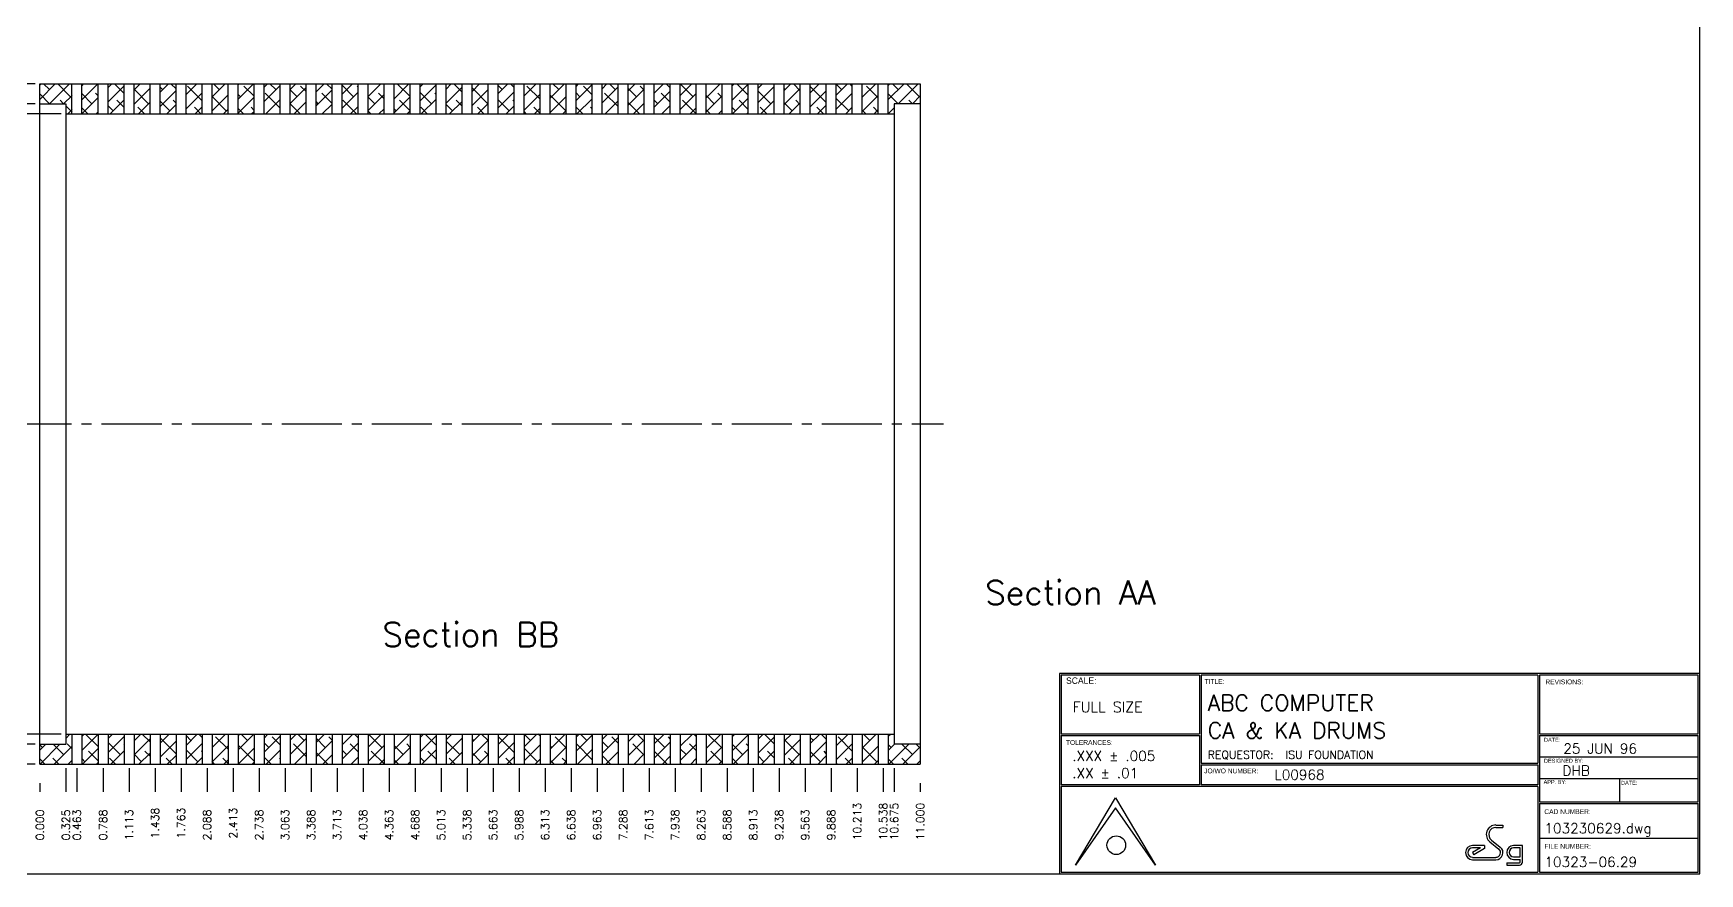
# Model space of a CAD drawing. Extents: x 0 to 33, y 0 to 21.
# Drawn here: x 12.18 to 33, y 0 to 10.5 of the extents above; entities that cross this region are included whole.
import ezdxf

# ---------------------------------------------------------------- set-up
doc = ezdxf.new("R2010")
doc.units = 0
doc.header["$MEASUREMENT"] = 0
doc.linetypes.add('CENTER2', pattern=[1.125, 0.75, -0.125, 0.125, -0.125])
doc.layers.get('0').update_dxf_attribs({"linetype": 'CONTINUOUS'})
doc.layers.get('DEFPOINTS').update_dxf_attribs({"linetype": 'CONTINUOUS'})
for name, color, linetype in [('BORDER', 5, 'CONTINUOUS'), ('DIM', 1, 'CONTINUOUS'), ('NFCENTER', 4, 'CENTER2'), ('OBJECT', 3, 'CONTINUOUS'), ('TEXT', 1, 'CONTINUOUS')]:
    doc.layers.add(name, color=color, linetype=linetype)
doc.styles.add('SIMPLEX', font='simplex')
doc.styles.add('TITLE', font='italic')
doc.dimstyles.get("Standard").update_dxf_attribs({"dimtxt": 0.1, "dimasz": 0.18, "dimexe": 0.18, "dimexo": 0.0625, "dimgap": 0.1, "dimtad": 0, "dimtih": 1, "dimtoh": 1, "dimdec": 3, "dimzin": 0, "dimdsep": 46, "dimtxsty": 'STANDARD', "dimcen": 0.1, "dimclrd": 256, "dimclre": 256, "dimclrt": 256, "dimadec": 0, "dimazin": 0, "dimtfac": 0.8, "dimtdec": 3, "dimtofl": 0, "dimtmove": 2, "dimatfit": 3, "dimfxl": 1, "dimtolj": 1, "dimtzin": 0, "dimarcsym": 0})

# ---------------------------------------------------------------- blocks, each defined once
blk = doc.blocks.new('T-BLK')
for p, q in [((-7.8, 0.106), (-7.3, 0.949)), ((-7.3, 0.949), (-6.8, 0.106)), ((-7.3, 0.824), (-7.8, 0.106)), ((-6.8, 0.106), (-7.3, 0.824)), ((-2.603, 0.42), (-2.492, 0.332)), ((-2.547, 0.608), (-2.459, 0.608)), ((-2.547, 0.578), (-2.459, 0.578)), ((-2.459, 0.608), (-2.459, 0.578)), ((-2.689, 0.351), (-2.838, 0.351)), ((-2.739, 0.321), (-2.838, 0.321)), ((-2.739, 0.321), (-2.838, 0.263)), ((-2.838, 0.263), (-2.822, 0.237)), ((-2.689, 0.316), (-2.822, 0.237)), ((-2.689, 0.351), (-2.689, 0.316)), ((-2.621, 0.397), (-2.511, 0.308)), ((-2.214, 0.351), (-2.325, 0.351)), ((-2.244, 0.321), (-2.325, 0.321)), ((-2.325, 0.209), (-2.244, 0.209)), ((-2.244, 0.209), (-2.244, 0.321)), ((-2.214, 0.144), (-2.214, 0.351)), ((-2.838, 0.204), (-2.547, 0.204)), ((-2.838, 0.174), (-2.547, 0.174)), ((-2.411, 0.136), (-2.411, 0.106)), ((-2.411, 0.136), (-2.252, 0.136)), ((-2.411, 0.106), (-2.252, 0.106)), ((-2.325, 0.179), (-2.244, 0.179)), ((-2.244, 0.144), (-2.244, 0.179))]:
    blk.add_line(p, q)
blk.add_circle((-7.29, 0.356), 0.117)
for centre, radius, start, end in [((-2.547, 0.49), 0.119, 90, 231.3801), ((-2.547, 0.49), 0.0887, 90, 231.3801), ((-2.838, 0.263), 0.0887, 90, 270), ((-2.838, 0.263), 0.0587, 90, 270), ((-2.547, 0.263), 0.0887, 270, 51.3801), ((-2.547, 0.263), 0.0587, 270, 51.3801), ((-2.325, 0.265), 0.086, 90, 270), ((-2.325, 0.265), 0.056, 90, 270), ((-2.252, 0.144), 0.00793, 270, 0), ((-2.252, 0.144), 0.0379, 270, 0)]:
    blk.add_arc(centre, radius, start, end)
at = {"layer": 'BORDER'}
for p, q in [((-6.251, 2.48), (-6.251, 1.748)), ((-6.231, 2.48), (-6.231, 1.381)), ((-2.021, 2.48), (-2.021, 1.381)), ((-2.001, 2.48), (-2.001, 1.748)), ((-7.98, 1.748), (-6.251, 1.748)), ((-7.98, 1.728), (-6.251, 1.728)), ((-6.251, 1.728), (-6.251, 1.111)), ((-2.001, 1.748), (-0.02, 1.748)), ((-2.001, 1.728), (-0.02, 1.728)), ((-2.001, 1.728), (-2.001, 0.897)), ((-6.231, 1.381), (-2.021, 1.381)), ((-6.231, 1.361), (-2.021, 1.361)), ((-6.231, 1.361), (-6.231, 1.111)), ((-2.021, 1.361), (-2.021, 1.111)), ((-6.251, 1.111), (-7.98, 1.111)), ((-2.021, 1.091), (-7.98, 1.091)), ((-2.021, 1.111), (-6.231, 1.111)), ((-2.021, 1.091), (-2.021, 0.02)), ((-2.001, 0.897), (-0.02, 0.897)), ((-2.001, 0.877), (-0.02, 0.877)), ((-2.001, 0.877), (-2.001, 0.02))]:
    blk.add_line(p, q, dxfattribs=at)
for points in [[(0, 0), (0, 2.5), (-8, 2.5), (-8, 0), (0, 0)], [(-6.251, 2.48), (-7.98, 2.48), (-7.98, 1.748)], [(-2.021, 2.48), (-6.231, 2.48)], [(-0.02, 1.748), (-0.02, 2.48), (-2.001, 2.48)], [(-7.98, 1.728), (-7.98, 1.111)], [(-0.02, 0.897), (-0.02, 1.728)], [(-7.98, 1.091), (-7.98, 0.02), (-2.021, 0.02)], [(-0.02, 0.02), (-0.02, 0.877)], [(-2.001, 0.02), (-0.02, 0.02)]]:
    blk.add_lwpolyline(points, dxfattribs=at)
at = {"layer": 'TEXT', "color": 2}
for p, q in [((-0.02, 1.456), (-2.001, 1.456)), ((-2.001, 1.191), (-0.02, 1.191)), ((-1.001, 1.191), (-1.001, 0.897)), ((-2.001, 0.444), (-0.02, 0.444))]:
    blk.add_line(p, q, dxfattribs=at)
at = {"style": 'SIMPLEX'}
for s, height, p in [('.XXX %%P .005', 0.125, (-7.841, 1.408)), ('REQUESTOR:', 0.1, (-6.148, 1.436)), ('.XX %%P .01', 0.125, (-7.841, 1.194))]:
    blk.add_text(s, height=height, dxfattribs=at).set_placement(p)
for tag, p, height in [('DWG_:_ACT', (-7.836, 2.018), 0.13), ('FLINE_TITLE', (-6.147, 2.034), 0.2), ('SLINE_TITLE', (-6.147, 1.69), 0.2), ('REQUESTOR', (-5.176, 1.436), 0.1), ('DATE', (-1.704, 1.501), 0.125), ('J.O.N.', (-5.314, 1.174), 0.125), ('DESN', (-1.715, 1.225), 0.125), ('CAD_NUMBER', (-1.94, 0.505), 0.125), ('FILE_NUMBER', (-1.94, 0.084), 0.125)]:
    blk.add_attdef(tag, p, '', height=height, dxfattribs=at)
at = {"color": 7, "style": 'TITLE', "flags": 2}
for tag, p, height in [('TOP_LINE_LOGO', (-6.698, 0.767), 0.17), ('BOTTOM_LINE_LOGO', (-6.693, 0.147), 0.125)]:
    blk.add_attdef(tag, p, '', height=height, dxfattribs=at)
at = {"style": 'SIMPLEX', "flags": 2}
for tag, p, height in [('FIRST_LOGO_LINE', (-6.691, 0.542), 0.1), ('SECOND_LOGO_LINE', (-6.692, 0.384), 0.085)]:
    blk.add_attdef(tag, p, '', height=height, dxfattribs=at)
at = {"layer": 'TEXT'}
for s, height, p in [('SCALE:', 0.08, (-7.918, 2.372)), ('TITLE:', 0.06, (-6.186, 2.371)), ('REVISIONS:', 0.06, (-1.928, 2.366)), ('TOLERANCES:', 0.06, (-7.919, 1.609)), ('DATE:', 0.05, (-1.945, 1.648)), ('JO/WO NUMBER:', 0.06, (-6.192, 1.254)), ('DESIGNED BY:', 0.05, (-1.945, 1.386)), ('APP. BY:', 0.05, (-1.95, 1.12)), ('DATE:', 0.05, (-0.982, 1.11)), ('CAD NUMBER:', 0.06, (-1.941, 0.745)), ('FILE NUMBER:', 0.06, (-1.94, 0.312))]:
    blk.add_text(s, height=height, dxfattribs=at).set_placement(p)
blk = doc.blocks.new('*X25')
at = {"color": 0}
for p, q in [((39.48, 33.116), (39.671, 33.307)), ((39.48, 33.293), (39.494, 33.307)), ((39.599, 33.057), (39.48, 33.176)), ((39.598, 33.234), (39.525, 33.307)), ((39.597, 33.057), (39.847, 33.307)), ((39.863, 33.146), (39.702, 33.307)), ((39.774, 33.057), (39.88, 33.162)), ((40.005, 33.11), (40.201, 33.307)), ((40.005, 33.287), (40.024, 33.307)), ((40.128, 33.057), (40.005, 33.181)), ((40.005, 32.934), (40.205, 33.134)), ((40.205, 33.158), (40.173, 33.19)), ((40.33, 33.259), (40.378, 33.307)), ((40.33, 33.082), (40.53, 33.282)), ((40.53, 33.186), (40.409, 33.307)), ((40.655, 33.23), (40.731, 33.307)), ((40.655, 33.053), (40.855, 33.253)), ((40.835, 33.057), (40.655, 33.238)), ((40.98, 33.202), (41.085, 33.307)), ((41.012, 33.234), (40.98, 33.266)), ((40.98, 33.025), (41.18, 33.225)), ((41.18, 33.243), (41.116, 33.307)), ((41.305, 33.173), (41.438, 33.307)), ((41.305, 32.996), (41.505, 33.196)), ((41.505, 33.095), (41.322, 33.278)), ((41.63, 33.144), (41.792, 33.307)), ((41.63, 32.968), (41.83, 33.168)), ((41.808, 32.969), (41.63, 33.147)), ((41.719, 33.234), (41.647, 33.307)), ((41.83, 33.3), (41.823, 33.307)), ((41.955, 33.116), (42.146, 33.307)), ((41.955, 33.293), (41.969, 33.307)), ((41.984, 33.146), (41.955, 33.175)), ((41.955, 32.939), (42.155, 33.139)), ((42.155, 33.152), (42.029, 33.278)), ((42.28, 33.264), (42.322, 33.307)), ((42.28, 33.087), (42.48, 33.287)), ((42.48, 33.004), (42.294, 33.19)), ((42.301, 32.932), (42.48, 33.111)), ((42.426, 33.234), (42.354, 33.307)), ((42.605, 33.236), (42.676, 33.307)), ((42.605, 33.059), (42.805, 33.259)), ((42.692, 33.146), (42.605, 33.232)), ((42.805, 33.209), (42.736, 33.278)), ((42.93, 33.207), (43.029, 33.307)), ((42.93, 33.03), (43.13, 33.23)), ((43.13, 33.061), (43.001, 33.19)), ((43.13, 33.238), (43.061, 33.307)), ((43.255, 33.178), (43.383, 33.307)), ((43.399, 33.146), (43.255, 33.29)), ((43.255, 33.002), (43.455, 33.202)), ((43.455, 33.266), (43.443, 33.278)), ((43.58, 33.15), (43.737, 33.307)), ((43.58, 32.973), (43.78, 33.173)), ((43.664, 33.057), (43.58, 33.141)), ((43.78, 33.118), (43.708, 33.19)), ((43.78, 33.295), (43.768, 33.307)), ((43.905, 33.121), (44.09, 33.307)), ((43.905, 33.298), (43.913, 33.307)), ((43.905, 32.945), (44.105, 33.145)), ((44.105, 33.147), (43.945, 33.307)), ((44.23, 33.27), (44.267, 33.307)), ((44.23, 33.093), (44.43, 33.293)), ((44.371, 33.057), (44.23, 33.198)), ((44.245, 32.932), (44.43, 33.116)), ((44.43, 33.175), (44.415, 33.19)), ((44.555, 33.241), (44.62, 33.307)), ((44.555, 33.064), (44.755, 33.264)), ((44.755, 33.204), (44.652, 33.307)), ((44.88, 33.212), (44.974, 33.307)), ((45.078, 33.057), (44.88, 33.256)), ((44.88, 33.036), (45.08, 33.236)), ((45.205, 33.184), (45.328, 33.307)), ((45.255, 33.234), (45.205, 33.284)), ((45.205, 33.007), (45.405, 33.207)), ((45.405, 33.261), (45.359, 33.307)), ((45.53, 33.155), (45.681, 33.307)), ((45.53, 32.979), (45.73, 33.179)), ((45.73, 33.113), (45.564, 33.278)), ((45.855, 33.127), (46.035, 33.307)), ((45.855, 33.304), (45.858, 33.307)), ((46.05, 32.969), (45.855, 33.164)), ((45.855, 32.95), (46.055, 33.15)), ((45.962, 33.234), (45.889, 33.307)), ((46.18, 33.275), (46.211, 33.307)), ((46.18, 33.098), (46.38, 33.298)), ((46.227, 33.146), (46.18, 33.193)), ((46.19, 32.932), (46.38, 33.121)), ((46.38, 33.17), (46.271, 33.278)), ((46.505, 33.246), (46.565, 33.307)), ((46.505, 33.07), (46.705, 33.27)), ((46.705, 33.022), (46.536, 33.19)), ((46.669, 33.234), (46.596, 33.307)), ((46.83, 33.218), (46.919, 33.307)), ((46.934, 33.146), (46.83, 33.25)), ((46.83, 33.041), (47.03, 33.241)), ((47.03, 33.227), (46.978, 33.278)), ((47.155, 33.189), (47.272, 33.307)), ((47.155, 33.013), (47.355, 33.213)), ((47.355, 33.079), (47.244, 33.19)), ((47.355, 33.255), (47.303, 33.307)), ((47.48, 33.161), (47.626, 33.307)), ((47.641, 33.146), (47.48, 33.307)), ((47.48, 32.984), (47.68, 33.184)), ((47.805, 33.132), (47.979, 33.307)), ((47.906, 33.057), (47.805, 33.159)), ((47.805, 32.955), (48.005, 33.155)), ((48.005, 33.136), (47.951, 33.19)), ((48.13, 33.28), (48.156, 33.307)), ((48.13, 33.104), (48.33, 33.304)), ((48.135, 32.932), (48.33, 33.127)), ((48.33, 33.164), (48.187, 33.307)), ((48.455, 33.252), (48.51, 33.307)), ((48.455, 33.075), (48.655, 33.275)), ((48.614, 33.057), (48.455, 33.216)), ((48.78, 33.223), (48.863, 33.307)), ((48.78, 33.047), (48.98, 33.247)), ((48.79, 33.234), (48.78, 33.245)), ((48.98, 33.221), (48.894, 33.307)), ((49.105, 33.195), (49.217, 33.307)), ((49.305, 33.073), (49.105, 33.273)), ((49.105, 33.018), (49.305, 33.218)), ((49.43, 33.166), (49.57, 33.307)), ((49.497, 33.234), (49.43, 33.302)), ((49.43, 32.989), (49.63, 33.189)), ((49.586, 32.969), (49.43, 33.125)), ((49.63, 33.279), (49.602, 33.307)), ((49.755, 33.138), (49.924, 33.307)), ((49.755, 32.961), (49.955, 33.161)), ((49.763, 33.146), (49.755, 33.154)), ((49.955, 33.13), (49.807, 33.278)), ((50.08, 33.286), (50.1, 33.307)), ((50.08, 33.109), (50.277, 33.307)), ((50.205, 33.057), (50.08, 33.182)), ((50.205, 33.234), (50.132, 33.307)), ((50.204, 33.057), (50.454, 33.307)), ((50.47, 33.146), (50.309, 33.307)), ((50.381, 33.057), (50.48, 33.156)), ((39.775, 33.057), (39.731, 33.101)), ((39.88, 32.952), (39.805, 33.027)), ((39.826, 32.932), (39.88, 32.985)), ((40.077, 32.932), (40.005, 33.004)), ((40.18, 32.932), (40.205, 32.957)), ((40.393, 32.969), (40.33, 33.033)), ((40.356, 32.932), (40.53, 33.105)), ((40.53, 33.009), (40.438, 33.101)), ((40.784, 32.932), (40.703, 33.013)), ((40.71, 32.932), (40.855, 33.077)), ((41.101, 32.969), (40.98, 33.09)), ((41.063, 32.932), (41.18, 33.048)), ((41.18, 33.066), (41.145, 33.101)), ((41.315, 32.932), (41.305, 32.941)), ((41.491, 32.932), (41.41, 33.013)), ((41.417, 32.932), (41.505, 33.019)), ((41.771, 32.932), (41.83, 32.991)), ((42.022, 32.932), (41.955, 32.999)), ((42.155, 32.975), (42.117, 33.013)), ((42.124, 32.932), (42.155, 32.962)), ((42.478, 32.932), (42.48, 32.934)), ((42.729, 32.932), (42.605, 33.056)), ((42.654, 32.932), (42.805, 33.082)), ((42.957, 33.057), (42.93, 33.084)), ((43.008, 32.932), (43.13, 33.053)), ((43.436, 32.932), (43.266, 33.101)), ((43.362, 32.932), (43.455, 33.025)), ((43.613, 32.932), (43.58, 32.965)), ((43.715, 32.932), (43.78, 32.996)), ((43.929, 32.969), (43.905, 32.993)), ((44.105, 32.97), (43.973, 33.101)), ((44.069, 32.932), (44.105, 32.968)), ((44.32, 32.932), (44.238, 33.013)), ((44.422, 32.932), (44.43, 32.939)), ((44.636, 32.969), (44.555, 33.05)), ((44.599, 32.932), (44.755, 33.087)), ((44.755, 33.027), (44.68, 33.101)), ((45.027, 32.932), (44.945, 33.013)), ((44.953, 32.932), (45.08, 33.059)), ((45.343, 32.969), (45.205, 33.107)), ((45.306, 32.932), (45.405, 33.03)), ((45.405, 33.084), (45.387, 33.101)), ((45.557, 32.932), (45.53, 32.959)), ((45.73, 32.936), (45.653, 33.013)), ((45.66, 32.932), (45.73, 33.002)), ((46.013, 32.932), (46.055, 32.973)), ((46.264, 32.932), (46.18, 33.016)), ((46.38, 32.993), (46.36, 33.013)), ((46.367, 32.932), (46.38, 32.945)), ((46.544, 32.932), (46.705, 33.093)), ((46.971, 32.932), (46.83, 33.073)), ((46.897, 32.932), (47.03, 33.064)), ((47.199, 33.057), (47.155, 33.102)), ((47.251, 32.932), (47.355, 33.036)), ((47.678, 32.932), (47.509, 33.101)), ((47.604, 32.932), (47.68, 33.007)), ((47.855, 32.932), (47.805, 32.982)), ((47.958, 32.932), (48.005, 32.979)), ((48.172, 32.969), (48.13, 33.011)), ((48.33, 32.988), (48.216, 33.101)), ((48.311, 32.932), (48.33, 32.95)), ((48.562, 32.932), (48.481, 33.013)), ((48.488, 32.932), (48.655, 33.098)), ((48.879, 32.969), (48.78, 33.068)), ((48.842, 32.932), (48.98, 33.07)), ((48.98, 33.045), (48.923, 33.101)), ((49.269, 32.932), (49.188, 33.013)), ((49.195, 32.932), (49.305, 33.041)), ((49.549, 32.932), (49.63, 33.013)), ((49.8, 32.932), (49.755, 32.977)), ((49.955, 32.954), (49.895, 33.013)), ((49.902, 32.932), (49.955, 32.984)), ((50.08, 32.932), (50.155, 33.007)), ((50.382, 33.057), (50.337, 33.101)), ((39.48, 24.807), (39.729, 25.057)), ((39.48, 24.984), (39.552, 25.057)), ((39.51, 25.014), (39.48, 25.044)), ((39.775, 24.926), (39.644, 25.057)), ((39.656, 24.807), (39.88, 25.03)), ((39.805, 25.132), (39.854, 25.182)), ((39.88, 24.997), (39.819, 25.058)), ((39.88, 25.174), (39.872, 25.182)), ((40.005, 25.155), (40.031, 25.182)), ((40.005, 24.979), (40.205, 25.179)), ((40.01, 24.807), (40.205, 25.002)), ((40.205, 25.026), (40.049, 25.182)), ((40.33, 25.127), (40.385, 25.182)), ((40.33, 24.95), (40.53, 25.15)), ((40.482, 24.926), (40.33, 25.078)), ((40.53, 25.054), (40.526, 25.058)), ((40.655, 25.098), (40.738, 25.182)), ((40.655, 24.922), (40.855, 25.122)), ((40.659, 25.102), (40.655, 25.106)), ((40.855, 25.083), (40.756, 25.182)), ((40.98, 25.07), (41.092, 25.182)), ((41.18, 24.935), (40.98, 25.135)), ((40.98, 24.893), (41.18, 25.093)), ((41.305, 25.041), (41.445, 25.182)), ((41.366, 25.102), (41.305, 25.163)), ((41.305, 24.864), (41.505, 25.064)), ((41.505, 25.14), (41.463, 25.182)), ((41.63, 25.013), (41.799, 25.182)), ((41.63, 24.836), (41.83, 25.036)), ((41.631, 25.014), (41.63, 25.015)), ((41.83, 24.992), (41.675, 25.146)), ((41.955, 25.161), (41.975, 25.182)), ((41.955, 24.984), (42.152, 25.182)), ((42.155, 24.844), (41.955, 25.044)), ((41.955, 24.807), (42.155, 25.007)), ((42.073, 25.102), (41.993, 25.182)), ((42.28, 25.132), (42.329, 25.182)), ((42.28, 24.956), (42.48, 25.156)), ((42.338, 25.014), (42.28, 25.072)), ((42.48, 25.049), (42.382, 25.146)), ((42.605, 25.104), (42.683, 25.182)), ((42.605, 24.927), (42.805, 25.127)), ((42.805, 24.901), (42.647, 25.058)), ((42.78, 25.102), (42.701, 25.182)), ((42.93, 25.075), (43.036, 25.182)), ((43.045, 25.014), (42.93, 25.129)), ((42.93, 24.898), (43.13, 25.098)), ((43.13, 25.106), (43.089, 25.146)), ((43.255, 25.047), (43.39, 25.182)), ((43.255, 24.87), (43.455, 25.07)), ((43.455, 24.958), (43.354, 25.058)), ((43.455, 25.135), (43.408, 25.182)), ((43.58, 25.018), (43.743, 25.182)), ((43.58, 24.841), (43.78, 25.041)), ((43.752, 25.014), (43.584, 25.182)), ((43.905, 25.166), (43.92, 25.182)), ((43.905, 24.99), (44.097, 25.182)), ((44.017, 24.926), (43.905, 25.038)), ((43.905, 24.813), (44.105, 25.013)), ((44.105, 25.015), (44.062, 25.058)), ((44.23, 25.138), (44.274, 25.182)), ((44.23, 24.961), (44.43, 25.161)), ((44.43, 25.044), (44.292, 25.182)), ((44.555, 25.109), (44.627, 25.182)), ((44.555, 24.932), (44.755, 25.132)), ((44.725, 24.926), (44.555, 25.095)), ((44.88, 25.081), (44.981, 25.182)), ((44.901, 25.102), (44.88, 25.124)), ((44.88, 24.904), (45.08, 25.104)), ((45.08, 25.101), (44.999, 25.182)), ((45.205, 25.052), (45.334, 25.182)), ((45.205, 24.875), (45.405, 25.075)), ((45.405, 24.952), (45.211, 25.146)), ((45.53, 25.024), (45.688, 25.182)), ((45.608, 25.102), (45.53, 25.181)), ((45.53, 24.847), (45.73, 25.047)), ((45.697, 24.837), (45.53, 25.004)), ((45.73, 25.158), (45.706, 25.182)), ((45.855, 25.172), (45.865, 25.182)), ((45.855, 24.995), (46.041, 25.182)), ((45.874, 25.014), (45.855, 25.033)), ((45.855, 24.818), (46.055, 25.018)), ((46.055, 25.01), (45.918, 25.146)), ((46.18, 25.143), (46.218, 25.182)), ((46.18, 24.967), (46.38, 25.167)), ((46.38, 24.861), (46.183, 25.058)), ((46.197, 24.807), (46.38, 24.99)), ((46.315, 25.102), (46.236, 25.182)), ((46.505, 25.115), (46.572, 25.182)), ((46.505, 24.938), (46.705, 25.138)), ((46.581, 25.014), (46.505, 25.09)), ((46.705, 25.067), (46.625, 25.146)), ((46.83, 25.086), (46.925, 25.182)), ((46.83, 24.909), (47.03, 25.109)), ((47.03, 24.918), (46.89, 25.058)), ((47.023, 25.102), (46.943, 25.182)), ((47.155, 25.058), (47.279, 25.182)), ((47.288, 25.014), (47.155, 25.147)), ((47.155, 24.881), (47.355, 25.081)), ((47.355, 25.124), (47.332, 25.146)), ((47.48, 25.029), (47.632, 25.182)), ((47.48, 24.852), (47.68, 25.052)), ((47.553, 24.926), (47.48, 24.999)), ((47.68, 24.976), (47.597, 25.058)), ((47.68, 25.152), (47.65, 25.182)), ((47.805, 25.177), (47.809, 25.182)), ((47.805, 25.001), (47.986, 25.182)), ((47.805, 24.824), (48.005, 25.024)), ((47.995, 25.014), (47.827, 25.182)), ((48.13, 25.149), (48.163, 25.182)), ((48.13, 24.972), (48.33, 25.172)), ((48.26, 24.926), (48.13, 25.056)), ((48.141, 24.807), (48.33, 24.995)), ((48.33, 25.033), (48.304, 25.058)), ((48.455, 25.12), (48.516, 25.182)), ((48.455, 24.943), (48.655, 25.143)), ((48.655, 25.061), (48.534, 25.182)), ((48.78, 25.092), (48.87, 25.182)), ((48.78, 24.915), (48.98, 25.115)), ((48.967, 24.926), (48.78, 25.113)), ((49.105, 25.063), (49.223, 25.182)), ((49.144, 25.102), (49.105, 25.141)), ((49.105, 24.886), (49.305, 25.086)), ((49.305, 25.118), (49.241, 25.182)), ((49.43, 25.035), (49.577, 25.182)), ((49.43, 24.858), (49.63, 25.058)), ((49.63, 24.97), (49.453, 25.146)), ((49.755, 25.006), (49.93, 25.182)), ((49.755, 24.829), (49.955, 25.029)), ((49.939, 24.837), (49.755, 25.022)), ((49.851, 25.102), (49.772, 25.182)), ((49.955, 25.175), (49.948, 25.182)), ((50.08, 25.154), (50.107, 25.182)), ((50.08, 24.977), (50.159, 25.057)), ((50.116, 25.014), (50.08, 25.05)), ((50.086, 24.807), (50.336, 25.057)), ((50.381, 24.926), (50.25, 25.057)), ((50.263, 24.807), (50.48, 25.024)), ((50.48, 25.004), (50.427, 25.057)), ((39.54, 24.807), (39.48, 24.867)), ((39.717, 24.807), (39.642, 24.881)), ((39.833, 24.807), (39.88, 24.854)), ((40.04, 24.837), (40.005, 24.872)), ((40.205, 24.849), (40.084, 24.97)), ((40.186, 24.807), (40.205, 24.825)), ((40.424, 24.807), (40.349, 24.881)), ((40.363, 24.807), (40.53, 24.973)), ((40.747, 24.837), (40.655, 24.929)), ((40.717, 24.807), (40.855, 24.945)), ((40.855, 24.906), (40.791, 24.97)), ((41.131, 24.807), (41.056, 24.881)), ((41.07, 24.807), (41.18, 24.916)), ((41.454, 24.837), (41.305, 24.987)), ((41.424, 24.807), (41.505, 24.888)), ((41.505, 24.963), (41.498, 24.97)), ((41.661, 24.807), (41.63, 24.838)), ((41.83, 24.815), (41.763, 24.881)), ((41.777, 24.807), (41.83, 24.859)), ((42.131, 24.807), (42.155, 24.831)), ((42.368, 24.807), (42.28, 24.895)), ((42.308, 24.807), (42.48, 24.979)), ((42.48, 24.872), (42.471, 24.881)), ((42.661, 24.807), (42.805, 24.95)), ((43.076, 24.807), (42.93, 24.953)), ((43.015, 24.807), (43.13, 24.922)), ((43.31, 24.926), (43.255, 24.981)), ((43.368, 24.807), (43.455, 24.893)), ((43.78, 24.81), (43.62, 24.97)), ((43.722, 24.807), (43.78, 24.865)), ((43.959, 24.807), (43.905, 24.861)), ((44.075, 24.807), (44.105, 24.836)), ((44.283, 24.837), (44.23, 24.89)), ((44.252, 24.807), (44.43, 24.984)), ((44.43, 24.867), (44.327, 24.97)), ((44.429, 24.807), (44.43, 24.807)), ((44.667, 24.807), (44.592, 24.881)), ((44.606, 24.807), (44.755, 24.956)), ((44.99, 24.837), (44.88, 24.947)), ((44.959, 24.807), (45.08, 24.927)), ((45.08, 24.924), (45.034, 24.97)), ((45.374, 24.807), (45.299, 24.881)), ((45.313, 24.807), (45.405, 24.899)), ((45.666, 24.807), (45.73, 24.87)), ((45.904, 24.807), (45.855, 24.856)), ((46.055, 24.833), (46.006, 24.881)), ((46.02, 24.807), (46.055, 24.842)), ((46.373, 24.807), (46.38, 24.813)), ((46.611, 24.807), (46.505, 24.913)), ((46.55, 24.807), (46.705, 24.961)), ((46.846, 24.926), (46.83, 24.942)), ((46.904, 24.807), (47.03, 24.933)), ((47.318, 24.807), (47.155, 24.97)), ((47.257, 24.807), (47.355, 24.904)), ((47.495, 24.807), (47.48, 24.822)), ((47.611, 24.807), (47.68, 24.876)), ((47.818, 24.837), (47.805, 24.851)), ((48.005, 24.827), (47.862, 24.97)), ((47.964, 24.807), (48.005, 24.847)), ((48.202, 24.807), (48.13, 24.879)), ((48.318, 24.807), (48.33, 24.818)), ((48.525, 24.837), (48.455, 24.908)), ((48.495, 24.807), (48.655, 24.967)), ((48.655, 24.884), (48.569, 24.97)), ((48.909, 24.807), (48.835, 24.881)), ((48.848, 24.807), (48.98, 24.938)), ((49.232, 24.837), (49.105, 24.965)), ((49.202, 24.807), (49.305, 24.91)), ((49.305, 24.941), (49.277, 24.97)), ((49.44, 24.807), (49.43, 24.816)), ((49.616, 24.807), (49.542, 24.881)), ((49.555, 24.807), (49.63, 24.881)), ((49.909, 24.807), (49.955, 24.852)), ((50.147, 24.807), (50.08, 24.874)), ((50.323, 24.807), (50.249, 24.881)), ((50.439, 24.807), (50.48, 24.847))]:
    blk.add_line(p, q, dxfattribs=at)
blk = doc.blocks.new('*D26')
at = {"linetype": 'ByBlock', "transparency": 16777216}
for p, q in [((12.523, 9.494), (11.646, 9.494)), ((11.826, 9.314), (11.826, 6.419)), ((11.826, 1.924), (11.826, 4.819)), ((12.523, 1.744), (11.646, 1.744))]:
    blk.add_line(p, q, dxfattribs=at)
for points in [[(11.796, 9.314), (11.856, 9.314), (11.826, 9.494)], [(11.796, 1.924), (11.856, 1.924), (11.826, 1.744)]]:
    blk.add_solid(points, dxfattribs=at)
at = {"layer": 'DEFPOINTS', "color": 0, "linetype": 'ByBlock', "transparency": 16777216}
for p in [(11.826, 9.494), (12.585, 9.494), (12.585, 1.744)]:
    blk.add_point(p, dxfattribs=at)
at = {"linetype": 'ByBlock', "transparency": 16777216, "insert": (11.826, 5.619), "char_height": 0.1, "attachment_point": 5, "rotation": 90}
blk.add_mtext('\\A1;7.75 DIA (STOCK)', dxfattribs=at)
blk = doc.blocks.new('*D27')
at = {"linetype": 'ByBlock', "transparency": 16777216}
for p, q in [((12.198, 9.619), (11.333, 9.619)), ((11.513, 9.439), (11.513, 6.077)), ((11.513, 1.799), (11.513, 5.161)), ((12.198, 1.619), (11.333, 1.619))]:
    blk.add_line(p, q, dxfattribs=at)
for points in [[(11.483, 9.439), (11.543, 9.439), (11.513, 9.619)], [(11.483, 1.799), (11.543, 1.799), (11.513, 1.619)]]:
    blk.add_solid(points, dxfattribs=at)
at = {"layer": 'DEFPOINTS', "color": 0, "linetype": 'ByBlock', "transparency": 16777216}
for p in [(11.513, 9.619), (12.26, 9.619), (12.26, 1.619)]:
    blk.add_point(p, dxfattribs=at)
at = {"linetype": 'ByBlock', "transparency": 16777216, "insert": (11.513, 5.619), "char_height": 0.1, "attachment_point": 5, "rotation": 90}
blk.add_mtext('\\A1;8.000 DIA', dxfattribs=at)
blk = doc.blocks.new('*D28')
at = {"linetype": 'ByBlock', "transparency": 16777216}
for p, q in [((12.198, 9.869), (11.047, 9.869)), ((11.227, 9.689), (11.227, 6.411)), ((11.227, 1.549), (11.227, 4.827)), ((12.198, 1.369), (11.047, 1.369))]:
    blk.add_line(p, q, dxfattribs=at)
for points in [[(11.197, 9.689), (11.257, 9.689), (11.227, 9.869)], [(11.197, 1.549), (11.257, 1.549), (11.227, 1.369)]]:
    blk.add_solid(points, dxfattribs=at)
at = {"layer": 'DEFPOINTS', "color": 0, "linetype": 'ByBlock', "transparency": 16777216}
for p in [(11.227, 9.869), (12.26, 9.869), (12.26, 1.369)]:
    blk.add_point(p, dxfattribs=at)
at = {"linetype": 'ByBlock', "transparency": 16777216, "insert": (11.227, 5.619), "char_height": 0.1, "attachment_point": 5, "rotation": 90}
blk.add_mtext('\\A1;8.50 DIA (STOCK)', dxfattribs=at)

msp = doc.modelspace()

# ---------------------------------------------------------------- linework, layer by layer
at = {"layer": 'BORDER'}
for p, q in [((33, 0), (33, 21)), ((0, 0), (33, 0))]:
    msp.add_line(p, q, dxfattribs=at)
at = {"layer": 'DIM'}
for p, q in [((12.58511, 1.31754), (12.58511, 1.02091)), ((12.72261, 1.31754), (12.72261, 1.02091)), ((13.04761, 1.31754), (13.04761, 1.02091)), ((13.37261, 1.31754), (13.37261, 1.02091)), ((13.69761, 1.31754), (13.69761, 1.02091)), ((14.02261, 1.31754), (14.02261, 1.02091)), ((14.34761, 1.31754), (14.34761, 1.02091)), ((14.67261, 1.31754), (14.67261, 1.02091)), ((14.99761, 1.31754), (14.99761, 1.02091)), ((15.32261, 1.31754), (15.32261, 1.02091)), ((15.64761, 1.31754), (15.64761, 1.02091)), ((15.97261, 1.31754), (15.97261, 1.02091)), ((16.29761, 1.31754), (16.29761, 1.02091)), ((16.62261, 1.31754), (16.62261, 1.02091)), ((16.94761, 1.31754), (16.94761, 1.02091)), ((17.27261, 1.31754), (17.27261, 1.02091)), ((17.59761, 1.31754), (17.59761, 1.02091)), ((17.92261, 1.31754), (17.92261, 1.02091)), ((18.24761, 1.31754), (18.24761, 1.02091)), ((18.57261, 1.31754), (18.57261, 1.02091)), ((18.89761, 1.31754), (18.89761, 1.02091)), ((19.22261, 1.31754), (19.22261, 1.02091)), ((19.54761, 1.31754), (19.54761, 1.02091)), ((19.87261, 1.31754), (19.87261, 1.02091)), ((20.19761, 1.31754), (20.19761, 1.02091)), ((20.52261, 1.31754), (20.52261, 1.02091)), ((20.84761, 1.31754), (20.84761, 1.02091)), ((21.17261, 1.31754), (21.17261, 1.02091)), ((21.49761, 1.31754), (21.49761, 1.02091)), ((21.82261, 1.31754), (21.82261, 1.02091)), ((22.14761, 1.31754), (22.14761, 1.02091)), ((22.47261, 1.31754), (22.47261, 1.02091)), ((22.79761, 1.31754), (22.79761, 1.02091)), ((22.93511, 1.31754), (22.93511, 1.02091)), ((12.26011, 1.13004), (12.26011, 1.02091)), ((23.26011, 1.13004), (23.26011, 1.02091))]:
    msp.add_line(p, q, dxfattribs=at)
at = {"layer": 'NFCENTER'}
msp.add_line((11.90587, 5.61905), (23.5504, 5.61905), dxfattribs=at)
at = {"layer": 'OBJECT'}
for p, q in [((12.26011, 9.86905), (23.26011, 9.86905)), ((12.26011, 1.36905), (12.26011, 9.86905)), ((12.66011, 9.49405), (12.66011, 9.86905)), ((12.78511, 9.49405), (12.78511, 9.86905)), ((12.98511, 9.49405), (12.98511, 9.86905)), ((13.11011, 9.49405), (13.11011, 9.86905)), ((13.31011, 9.49405), (13.31011, 9.86905)), ((13.43511, 9.49405), (13.43511, 9.86905)), ((13.63511, 9.49405), (13.63511, 9.86905)), ((13.76011, 9.49405), (13.76011, 9.86905)), ((13.96011, 9.49405), (13.96011, 9.86905)), ((14.08511, 9.49405), (14.08511, 9.86905)), ((14.28511, 9.49405), (14.28511, 9.86905)), ((14.41011, 9.49405), (14.41011, 9.86905)), ((14.61011, 9.49405), (14.61011, 9.86905)), ((14.73511, 9.49405), (14.73511, 9.86905)), ((14.93511, 9.49405), (14.93511, 9.86905)), ((15.06011, 9.49405), (15.06011, 9.86905)), ((15.26011, 9.49405), (15.26011, 9.86905)), ((15.38511, 9.49405), (15.38511, 9.86905)), ((15.58511, 9.49405), (15.58511, 9.86905)), ((15.71011, 9.49405), (15.71011, 9.86905)), ((15.91011, 9.49405), (15.91011, 9.86905)), ((16.03511, 9.49405), (16.03511, 9.86905)), ((16.23511, 9.49405), (16.23511, 9.86905)), ((16.36011, 9.49405), (16.36011, 9.86905)), ((16.56011, 9.49405), (16.56011, 9.86905)), ((16.68511, 9.49405), (16.68511, 9.86905)), ((16.88511, 9.49405), (16.88511, 9.86905)), ((17.01011, 9.49405), (17.01011, 9.86905)), ((17.21011, 9.49405), (17.21011, 9.86905)), ((17.33511, 9.49405), (17.33511, 9.86905)), ((17.53511, 9.49405), (17.53511, 9.86905)), ((17.66011, 9.49405), (17.66011, 9.86905)), ((17.86011, 9.49405), (17.86011, 9.86905)), ((17.98511, 9.49405), (17.98511, 9.86905)), ((18.18511, 9.49405), (18.18511, 9.86905)), ((18.31011, 9.49405), (18.31011, 9.86905)), ((18.51011, 9.49405), (18.51011, 9.86905)), ((18.63511, 9.49405), (18.63511, 9.86905)), ((18.83511, 9.49405), (18.83511, 9.86905)), ((18.96011, 9.49405), (18.96011, 9.86905)), ((19.16011, 9.49405), (19.16011, 9.86905)), ((19.28511, 9.49405), (19.28511, 9.86905)), ((19.48511, 9.49405), (19.48511, 9.86905)), ((19.61011, 9.49405), (19.61011, 9.86905)), ((19.81011, 9.49405), (19.81011, 9.86905)), ((19.93511, 9.49405), (19.93511, 9.86905)), ((20.13511, 9.49405), (20.13511, 9.86905)), ((20.26011, 9.49405), (20.26011, 9.86905)), ((20.46011, 9.49405), (20.46011, 9.86905)), ((20.58511, 9.49405), (20.58511, 9.86905)), ((20.78511, 9.49405), (20.78511, 9.86905)), ((20.91011, 9.49405), (20.91011, 9.86905)), ((21.11011, 9.49405), (21.11011, 9.86905)), ((21.23511, 9.49405), (21.23511, 9.86905)), ((21.43511, 9.49405), (21.43511, 9.86905)), ((21.56011, 9.49405), (21.56011, 9.86905)), ((21.76011, 9.49405), (21.76011, 9.86905)), ((21.88511, 9.49405), (21.88511, 9.86905)), ((22.08511, 9.49405), (22.08511, 9.86905)), ((22.21011, 9.49405), (22.21011, 9.86905)), ((22.41011, 9.49405), (22.41011, 9.86905)), ((22.53511, 9.49405), (22.53511, 9.86905)), ((22.73511, 9.49405), (22.73511, 9.86905)), ((22.86011, 9.49405), (22.86011, 9.86905)), ((23.26011, 9.86905), (23.26011, 1.36905)), ((12.26011, 9.61905), (12.58511, 9.61905)), ((12.58511, 9.61905), (12.58511, 1.61905)), ((22.93511, 9.61905), (22.93511, 1.61905)), ((23.26011, 9.61905), (22.93511, 9.61905)), ((12.58511, 9.49405), (22.93511, 9.49405)), ((12.58511, 1.74405), (22.93511, 1.74405)), ((12.66011, 1.74405), (12.66011, 1.36905)), ((12.77911, 1.74405), (12.99111, 1.74405)), ((12.78511, 1.74405), (12.78511, 1.36905)), ((12.98511, 1.74405), (12.98511, 1.36905)), ((13.11011, 1.74405), (13.11011, 1.36905)), ((13.31011, 1.74405), (13.31011, 1.36905)), ((13.43511, 1.74405), (13.43511, 1.36905)), ((13.63511, 1.74405), (13.63511, 1.36905)), ((13.76011, 1.74405), (13.76011, 1.36905)), ((13.96011, 1.74405), (13.96011, 1.36905)), ((14.08511, 1.74405), (14.08511, 1.36905)), ((14.28511, 1.74405), (14.28511, 1.36905)), ((14.41011, 1.74405), (14.41011, 1.36905)), ((14.61011, 1.74405), (14.61011, 1.36905)), ((14.73511, 1.74405), (14.73511, 1.36905)), ((14.93511, 1.74405), (14.93511, 1.36905)), ((15.06011, 1.74405), (15.06011, 1.36905)), ((15.26011, 1.74405), (15.26011, 1.36905)), ((15.38511, 1.74405), (15.38511, 1.36905)), ((15.58511, 1.74405), (15.58511, 1.36905)), ((15.71011, 1.74405), (15.71011, 1.36905)), ((15.91011, 1.74405), (15.91011, 1.36905)), ((16.03511, 1.74405), (16.03511, 1.36905)), ((16.23511, 1.74405), (16.23511, 1.36905)), ((16.36011, 1.74405), (16.36011, 1.36905)), ((16.56011, 1.74405), (16.56011, 1.36905)), ((16.68511, 1.74405), (16.68511, 1.36905)), ((16.88511, 1.74405), (16.88511, 1.36905)), ((17.01011, 1.74405), (17.01011, 1.36905)), ((17.21011, 1.74405), (17.21011, 1.36905)), ((17.33511, 1.74405), (17.33511, 1.36905)), ((17.53511, 1.74405), (17.53511, 1.36905)), ((17.66011, 1.74405), (17.66011, 1.36905)), ((17.86011, 1.74405), (17.86011, 1.36905)), ((17.98511, 1.74405), (17.98511, 1.36905)), ((18.18511, 1.74405), (18.18511, 1.36905)), ((18.31011, 1.74405), (18.31011, 1.36905)), ((18.51011, 1.74405), (18.51011, 1.36905)), ((18.63511, 1.74405), (18.63511, 1.36905)), ((18.83511, 1.74405), (18.83511, 1.36905)), ((18.96011, 1.74405), (18.96011, 1.36905)), ((19.16011, 1.74405), (19.16011, 1.36905)), ((19.28511, 1.74405), (19.28511, 1.36905)), ((19.48511, 1.74405), (19.48511, 1.36905)), ((19.61011, 1.74405), (19.61011, 1.36905)), ((19.81011, 1.74405), (19.81011, 1.36905)), ((19.93511, 1.74405), (19.93511, 1.36905)), ((20.13511, 1.74405), (20.13511, 1.36905)), ((20.26011, 1.74405), (20.26011, 1.36905)), ((20.46011, 1.74405), (20.46011, 1.36905)), ((20.58511, 1.74405), (20.58511, 1.36905)), ((20.78511, 1.74405), (20.78511, 1.36905)), ((20.91011, 1.74405), (20.91011, 1.36905)), ((21.11011, 1.74405), (21.11011, 1.36905)), ((21.23511, 1.74405), (21.23511, 1.36905)), ((21.43511, 1.74405), (21.43511, 1.36905)), ((21.56011, 1.74405), (21.56011, 1.36905)), ((21.76011, 1.74405), (21.76011, 1.36905)), ((21.88511, 1.74405), (21.88511, 1.36905)), ((22.08511, 1.74405), (22.08511, 1.36905)), ((22.21011, 1.74405), (22.21011, 1.36905)), ((22.41011, 1.74405), (22.41011, 1.36905)), ((22.53511, 1.74405), (22.53511, 1.36905)), ((22.73511, 1.74405), (22.73511, 1.36905)), ((22.86011, 1.74405), (22.86011, 1.36905)), ((12.26011, 1.61905), (12.58511, 1.61905)), ((23.26011, 1.61905), (22.93511, 1.61905)), ((12.26011, 1.36905), (23.26011, 1.36905)), ((12.79261, 1.36905), (12.97761, 1.36905))]:
    msp.add_line(p, q, dxfattribs=at)

# ---------------------------------------------------------------- block references
msp.add_blockref('*X25', (-27.2196, -23.43766), dxfattribs=at)
at = {"layer": 'TEXT'}
ref = msp.add_blockref('T-BLK', (33, 0), dxfattribs=at)
ref.add_attrib('FLINE_TITLE', 'ABC COMPUTER', (26.85303, 2.03411), dxfattribs={"layer": '0', "height": 0.2, "style": 'SIMPLEX'})
ref.add_attrib('SLINE_TITLE', 'CA & KA DRUMS', (26.85303, 1.69047), dxfattribs={"layer": '0', "height": 0.2, "style": 'SIMPLEX'})
ref.add_attrib('DWG_:_ACT', 'FULL SIZE', (25.16449, 2.01752), dxfattribs={"layer": '0', "height": 0.13, "style": 'SIMPLEX'})
ref.add_attrib('CAD_NUMBER', '103230629.dwg', (31.05971, 0.50496), dxfattribs={"layer": '0', "height": 0.125, "style": 'SIMPLEX'})
ref.add_attrib('FILE_NUMBER', '10323-06.29', (31.0604, 0.08357), dxfattribs={"layer": '0', "height": 0.125, "style": 'SIMPLEX'})
ref.add_attrib('REQUESTOR', 'ISU FOUNDATION', (27.82411, 1.43635), dxfattribs={"layer": '0', "height": 0.1, "style": 'SIMPLEX'})
ref.add_attrib('J.O.N.', 'L00968', (27.68613, 1.17365), dxfattribs={"layer": '0', "height": 0.125, "style": 'SIMPLEX'})
ref.add_attrib('DATE', '25 JUN 96', (31.29587, 1.50114), dxfattribs={"layer": '0', "height": 0.125, "style": 'SIMPLEX'})
ref.add_attrib('DESN', 'DHB', (31.28486, 1.22517), dxfattribs={"layer": '0', "height": 0.125, "style": 'SIMPLEX'})

# ---------------------------------------------------------------- texts
at = {"layer": 'DIM', "style": 'SIMPLEX'}
for s, p in [('10.213', (22.52261, 0.41584)), ('10.538', (22.84761, 0.41584)), ('10.675', (22.98511, 0.41584)), ('11.000', (23.31011, 0.41584)), ('0.000', (12.31011, 0.41584)), ('0.325', (12.63511, 0.41584)), ('0.463', (12.77261, 0.41584)), ('0.788', (13.09761, 0.41584)), ('1.113', (13.42261, 0.41584)), ('1.438', (13.74761, 0.43907)), ('1.763', (14.07261, 0.43907)), ('2.088', (14.39761, 0.41584)), ('2.413', (14.72261, 0.43907)), ('2.738', (15.04761, 0.41584)), ('3.063', (15.37261, 0.41584)), ('3.388', (15.69761, 0.41584)), ('3.713', (16.02261, 0.41584)), ('4.038', (16.34761, 0.41584)), ('4.363', (16.67261, 0.41584)), ('4.688', (16.99761, 0.41584)), ('5.013', (17.32261, 0.41584)), ('5.338', (17.64761, 0.41584)), ('5.663', (17.97261, 0.41584)), ('5.988', (18.29761, 0.41584)), ('6.313', (18.62261, 0.41584)), ('6.638', (18.94761, 0.41584)), ('6.963', (19.27261, 0.41584)), ('7.288', (19.59761, 0.41584)), ('7.613', (19.92261, 0.41584)), ('7.938', (20.24761, 0.41584)), ('8.263', (20.57261, 0.41584)), ('8.588', (20.89761, 0.41584)), ('8.913', (21.22261, 0.41584)), ('9.238', (21.54761, 0.41584)), ('9.563', (21.87261, 0.41584)), ('9.888', (22.19761, 0.41584))]:
    msp.add_text(s, height=0.1, rotation=90, dxfattribs=at).set_placement(p)
at = {"layer": 'TEXT', "style": 'SIMPLEX'}
for s, p in [('Section AA', (24.07193, 3.36158)), ('Section BB', (16.53968, 2.83815))]:
    msp.add_text(s, height=0.3, dxfattribs=at).set_placement(p)

# ---------------------------------------------------------------- dimensions: what is measured, and where the dimension line sits
at = {"layer": 'TEXT'}
for base, p1, p2, text, picture, middle in [((11.22655, 9.86905), (12.26011, 1.36905), (12.26011, 9.86905), '8.50 DIA (STOCK)', '*D28', (11.22655, 5.61905)), ((11.51318, 9.61905), (12.26011, 1.61905), (12.26011, 9.61905), '8.000 DIA', '*D27', (11.51318, 5.61905)), ((11.82587, 9.49405), (12.58511, 1.74405), (12.58511, 9.49405), '7.75 DIA (STOCK)', '*D26', (11.82587, 5.61905))]:
    dim = msp.add_linear_dim(base=base, p1=p1, p2=p2, angle=90, text=text, dimstyle='STANDARD', dxfattribs=at)
    dim.commit()
    dim.dimension.update_dxf_attribs({"geometry": picture, "text_midpoint": middle, "text_rotation": 90})

doc.saveas('drawing.dxf')
